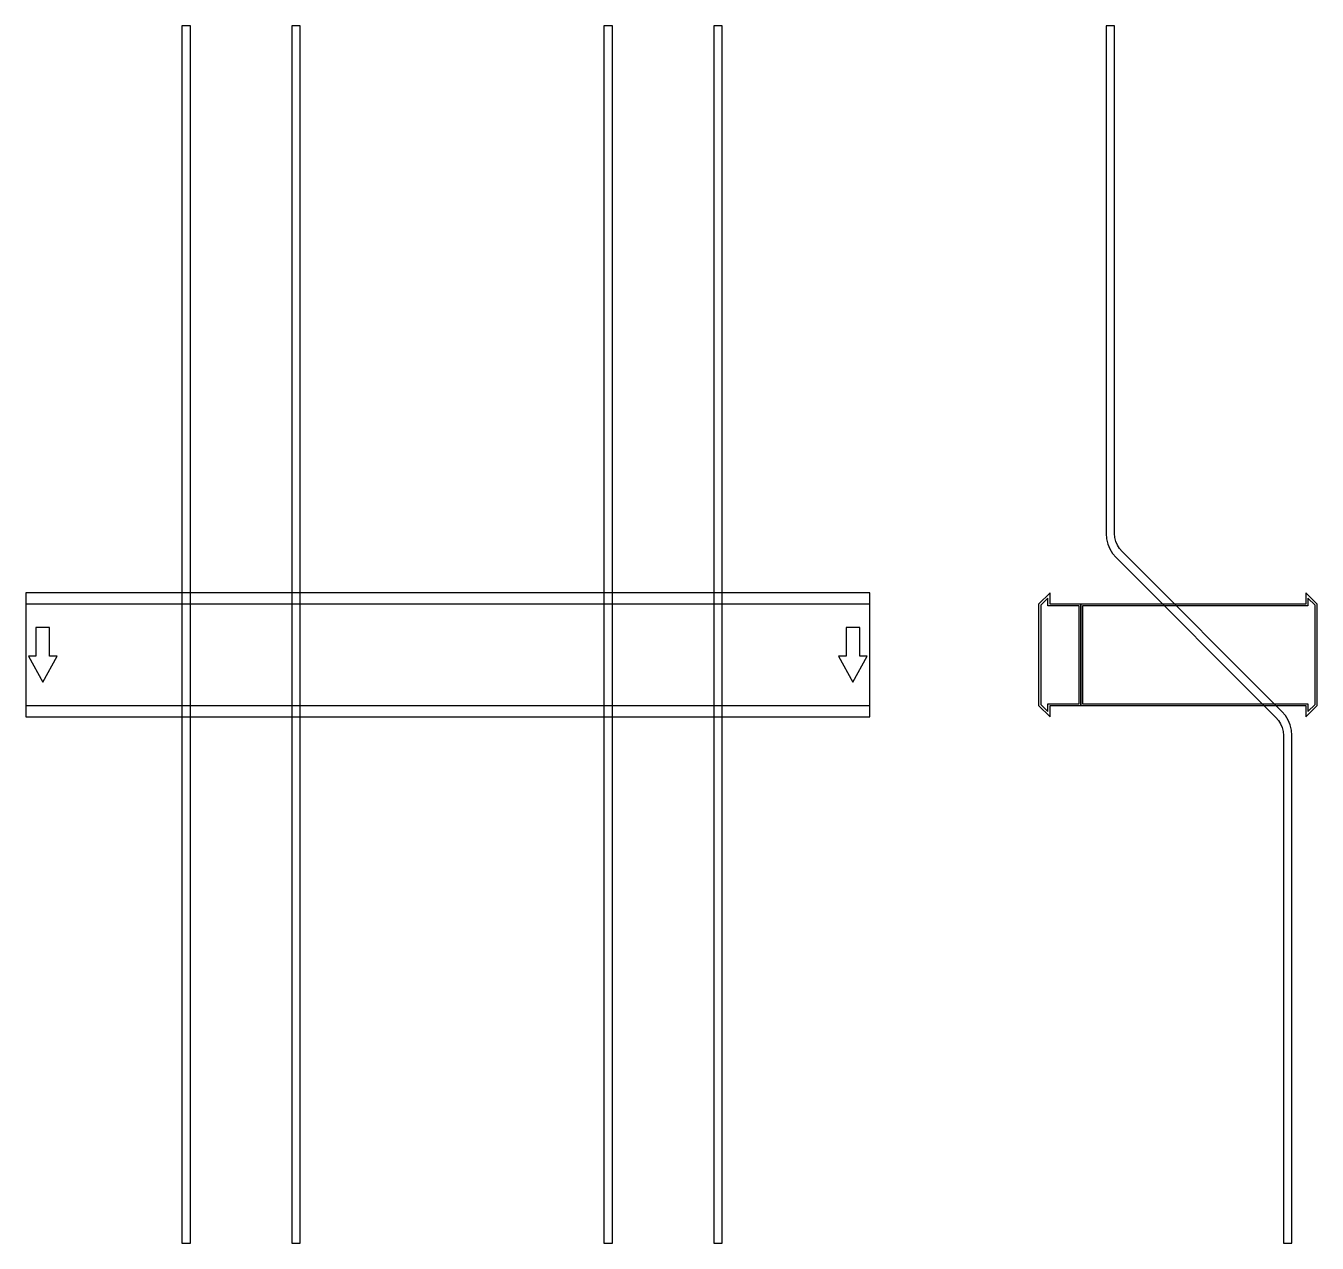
# Model space of a CAD drawing. Extents: x 0 to 1530, y -697 to 745.
import ezdxf

# ---------------------------------------------------------------- set-up
doc = ezdxf.new("R2010")
doc.units = 0
doc.layers.add('Halfen', color=7, linetype='CONTINUOUS')

msp = doc.modelspace()

# ---------------------------------------------------------------- linework, layer by layer
at = {"layer": 'Halfen', "color": 7}
for points in [[(195, -696.961), (195, 745.246), (185, 745.246), (185, -696.961)], [(325, -696.961), (325, 745.246), (315, 745.246), (315, -696.961)], [(695, -696.961), (695, 745.246), (685, 745.246), (685, -696.961)], [(825, -696.961), (825, 745.246), (815, 745.246), (815, -696.961)], [(1500, -696.961), (1500, -95.355), (1499.508, -89.098), (1498.042, -82.995), (1495.64, -77.196), (1492.361, -71.844), (1488.284, -67.071), (1298.787, 122.426), (1295.729, 126.006), (1293.27, 130.02), (1291.468, 134.369), (1290.369, 138.947), (1290, 143.64), (1290, 206.246), (1290, 745.246), (1280, 745.246), (1280, 206.246), (1280, 143.64), (1280.492, 137.382), (1281.958, 131.279), (1284.36, 125.48), (1287.639, 120.128), (1291.716, 115.355), (1481.213, -74.142), (1484.271, -77.722), (1486.73, -81.736), (1488.532, -86.085), (1489.631, -90.662), (1490, -95.355), (1490, -696.961)], [(0, -73.5), (1000, -73.5), (1000, 73.5), (0, 73.5)], [(1250, -60), (1250, 60), (1213.5, 60), (1213.5, 73.5), (1200, 60), (1200, -60), (1213.5, -73.5), (1213.5, -60)], [(1248, -58), (1248, 58), (1211, 58), (1211, 67.25), (1202.5, 58.75), (1202.5, -58.75), (1211, -67.25), (1211, -58)], [(1530, -60), (1530, 60), (1516.5, 73.5), (1516.5, 60), (1250, 60), (1250, -60), (1516.5, -60), (1516.5, -73.5)], [(1527.5, -58.75), (1527.5, 58.75), (1519, 67.25), (1519, 58), (1252, 58), (1252, -58), (1519, -58), (1519, -67.25)], [(0, -60), (1000, -60), (1000, 60), (0, 60)], [(20, -32.5), (37, -1.5), (28, -1.5), (28, 32.5), (12, 32.5), (12, -1.5), (3, -1.5)], [(980, -32.5), (997, -1.5), (988, -1.5), (988, 32.5), (972, 32.5), (972, -1.5), (963, -1.5)]]:
    msp.add_lwpolyline(points, close=True, dxfattribs=at)

doc.saveas('drawing.dxf')
